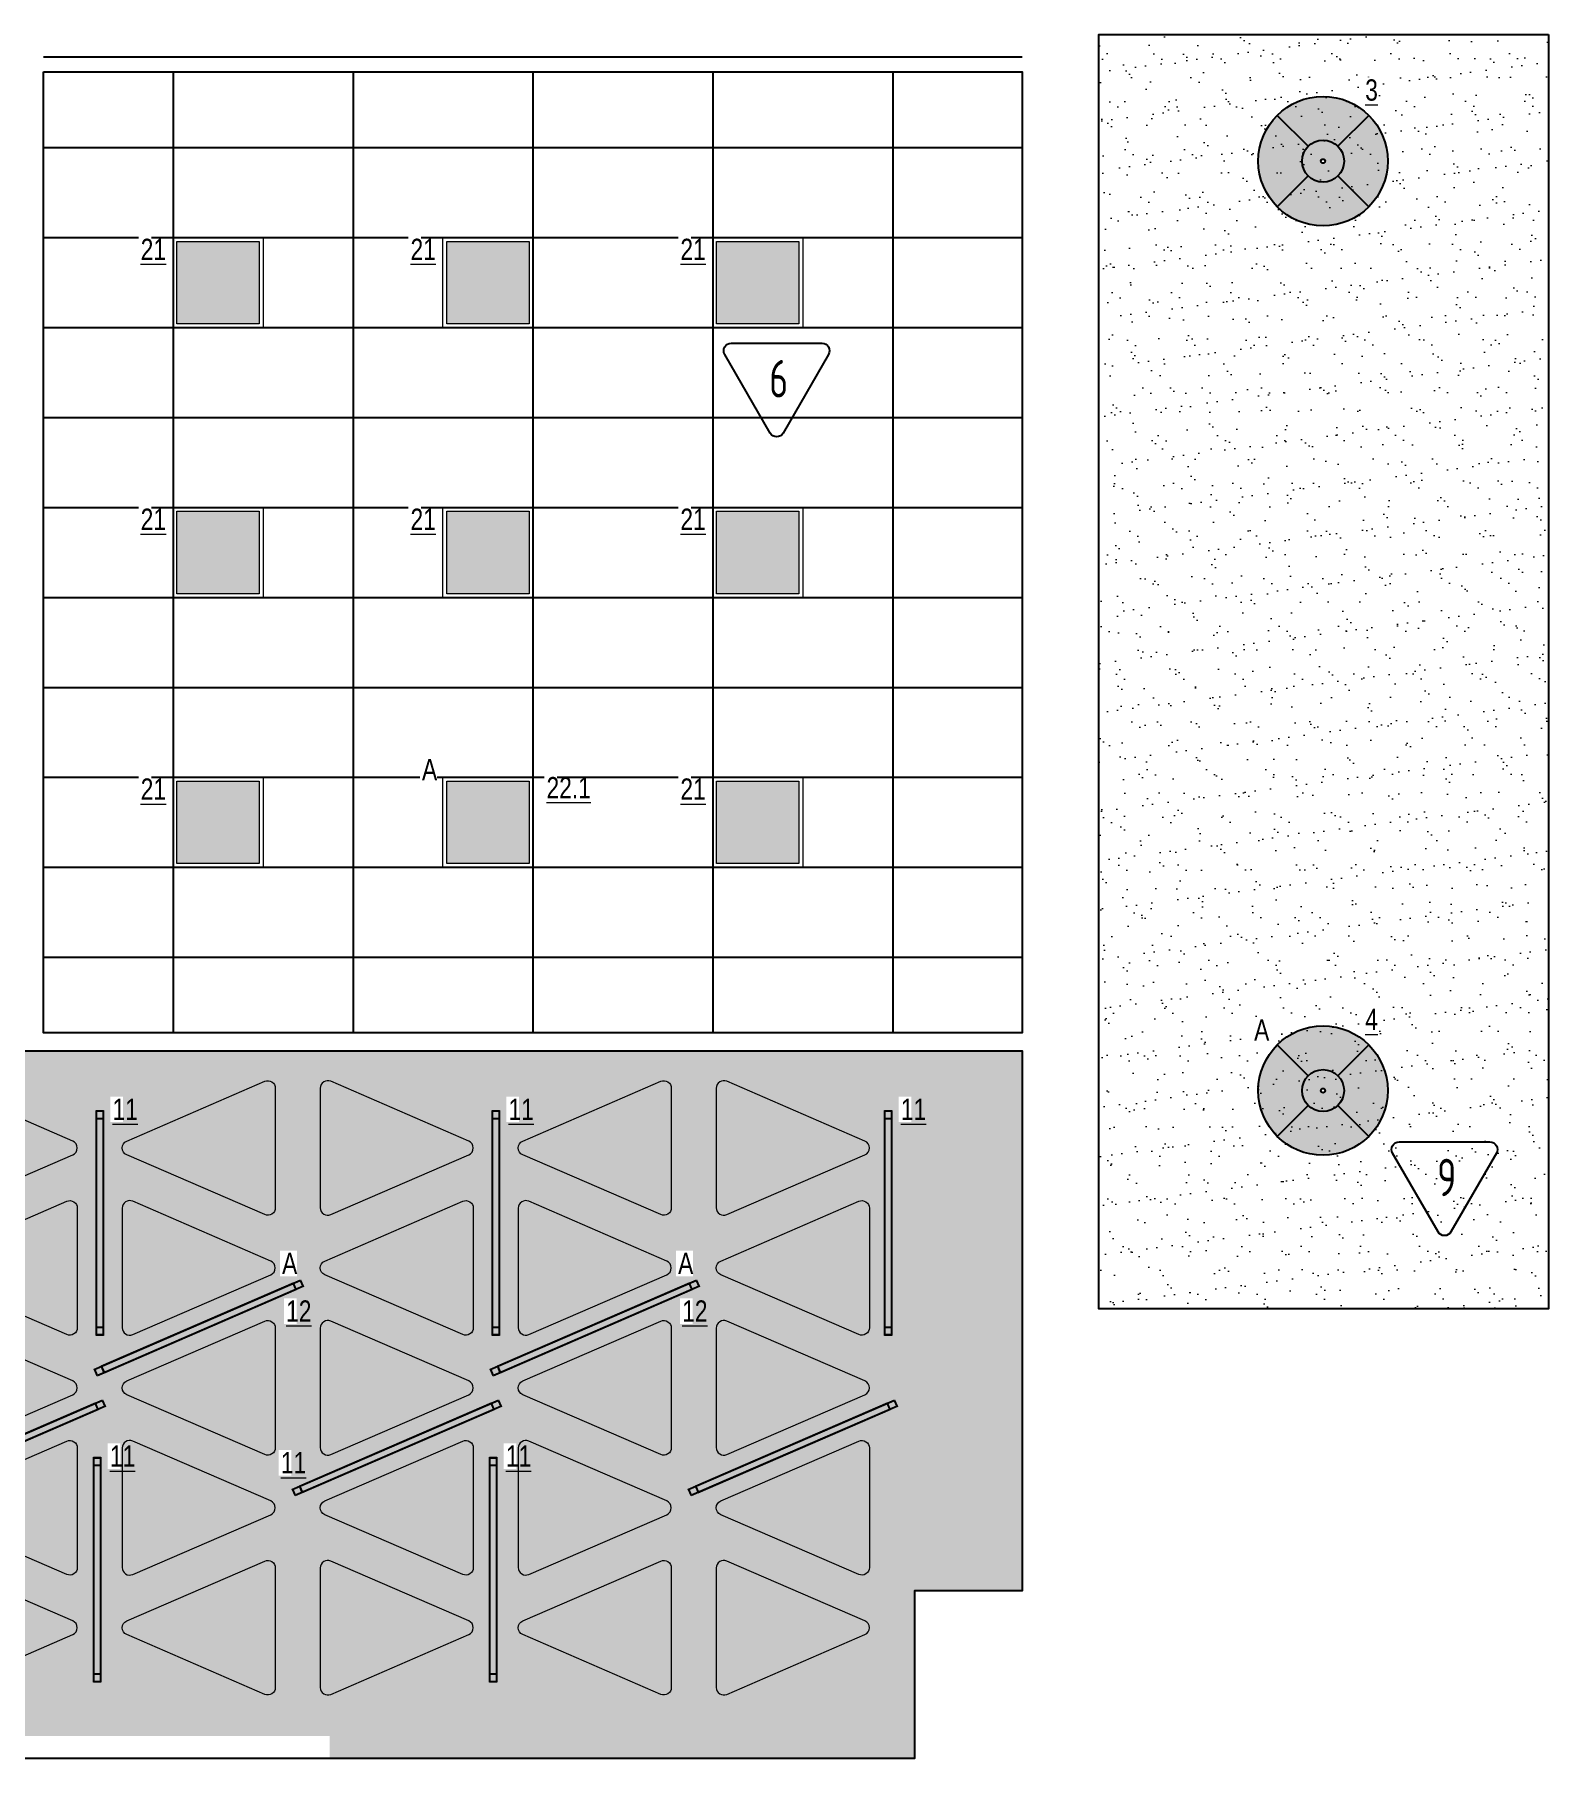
# Model space of a CAD drawing. Header units: millimetres. Extents: x -510890 to 418982, y -118257 to 141350.
# Drawn here: x 104803 to 114902, y 115851 to 127351 of the extents above; entities that cross this region are included whole.
import ezdxf

# ---------------------------------------------------------------- set-up
doc = ezdxf.new("R2010")
doc.units = ezdxf.units.MM
for name, color, linetype, lineweight in [('_ЭОМ_ОБЩ_Освещение_текст тип светильника', 172, 'Continuous', 50), ('_ЭОМ_светильник А', 1, 'Continuous', 35), ('_ЭОМ_светильник Р', 4, 'Continuous', 35), ('АР_Потолки_Штриховка', 252, 'Continuous', 0)]:
    doc.layers.add(name, color=color, linetype=linetype, lineweight=lineweight)
doc.layers.add('X-ref Light', color=250, linetype='Continuous')
doc.layers.add('X-ref Light Emergency', color=249, linetype='Continuous')
for name, color, linetype, lineweight, true_color in [('АР_Потолок_RAL 095 85 40', 7, 'Continuous', 5, 0xddc87a), ('АР_Потолок_RAL 100 70 20', 7, 'Continuous', 5, 0xb3ac85), ('АР_Потолок_Покраска', 7, 'Continuous', 5, 0x007399), ('АР_Потолок_Текстура дерево', 7, 'Continuous', 5, 0xe7bf8e)]:
    doc.layers.add(name, color=color, linetype=linetype, lineweight=lineweight, true_color=true_color)
doc.layers.get('X-ref Light').off()
doc.styles.add('ISOCPEUR', font='isocpeur.ttf', dxfattribs={"height": 799.9999999999999})
doc.styles.add('ГОСТ', font='cad.shx', dxfattribs={"width": 0.8})

# ---------------------------------------------------------------- blocks, each defined once
blk = doc.blocks.new('подвесной светильник люстра')
at = {"true_color": 0xf8f6b0, "transparency": 33554687}
h = blk.add_hatch(color=51, dxfattribs=at)
h.dxf.hatch_style = 1
edge = h.paths.add_edge_path()
edge.add_ellipse((0, 0), major_axis=(-431.6666666666836, 0), ratio=0.9999999999999278, start_angle=225.0000000000021, end_angle=314.9999999999979)
edge.add_line((-305.234427212194, 305.234427212194), (-98.99494936611666, 98.99494936611666))
edge.add_ellipse((0, 0), major_axis=(-140.0000000000049, 0), ratio=0.9999999999999304, start_angle=225.000000000002, end_angle=314.999999999998, ccw=False)
edge.add_line((98.99494936612066, 98.99494936611336), (305.2344272121939, 305.2344272121939))
edge = h.paths.add_edge_path()
edge.add_ellipse((0, 0), major_axis=(-140.0000000000049, 0), ratio=0.9999999999999304, start_angle=314.999999999998, end_angle=405.000000000002, ccw=False)
edge.add_line((-98.99494936611666, 98.99494936611666), (-305.234427212194, 305.234427212194))
edge.add_ellipse((0, 0), major_axis=(-431.6666666666836, 0), ratio=0.9999999999999278, start_angle=314.9999999999979, end_angle=405.0000000000014)
edge.add_line((-305.2344272121976, -305.2344272121903), (-98.99494936611669, -98.99494936611666))
edge = h.paths.add_edge_path()
edge.add_ellipse((0, 0), major_axis=(-140.0000000000049, 0), ratio=0.9999999999999304, start_angle=405.000000000002, end_angle=494.999999999998, ccw=False)
edge.add_line((-98.99494936611664, -98.99494936611677), (-305.2344272121976, -305.2344272121903))
edge.add_ellipse((0, 0), major_axis=(-431.6666666666836, 0), ratio=0.9999999999999278, start_angle=405.0000000000014, end_angle=494.9999999999979)
edge.add_line((305.234427212194, -305.234427212194), (98.99494936611669, -98.99494936611666))
edge = h.paths.add_edge_path()
edge.add_ellipse((0, 0), major_axis=(-431.6666666666836, 0), ratio=0.9999999999999278, start_angle=494.9999999999979, end_angle=585.0000000000022)
edge.add_line((305.234427212194, 305.2344272121939), (98.99494936612007, 98.99494936611276))
edge.add_ellipse((0, 0), major_axis=(-140.0000000000049, 0), ratio=0.9999999999999304, start_angle=494.999999999998, end_angle=585.000000000002, ccw=False)
edge.add_line((98.99494936611674, -98.99494936611666), (305.2344272121939, -305.234427212194))
edge = h.paths.add_edge_path()
edge.add_ellipse((0, 0), major_axis=(-140.0000000000049, 0), ratio=0.9999999999999304, start_angle=494.999999999998, end_angle=585.0000000000019)
edge.add_ellipse((0, 0), major_axis=(-140.0000000000049, 0), ratio=0.9999999999999304, start_angle=225.000000000002, end_angle=314.999999999998)
edge.add_ellipse((0, 0), major_axis=(-140.0000000000049, 0), ratio=0.9999999999999304, start_angle=314.999999999998, end_angle=405.000000000002)
edge.add_ellipse((0, 0), major_axis=(-140.0000000000049, 0), ratio=0.9999999999999304, start_angle=405.000000000002, end_angle=494.999999999998)
edge = h.paths.add_edge_path(flags=16)
edge.add_ellipse((0, 0), major_axis=(-14.00000000000909, 0), ratio=0.9999999999987021, start_angle=0, end_angle=360)
at = {"color": 0, "linetype": 'ByBlock', "lineweight": -2}
for points in [[(-305.2344272121991, 305.2344272121991), (-98.99494936611154, 98.99494936611154)], [(305.2344272121991, 305.2344272121991), (98.99494936611882, 98.99494936611154)], [(-98.99494936611154, -98.99494936611154), (-305.2344272121918, -305.2344272121845)], [(98.99494936611154, -98.99494936611154), (305.2344272121991, -305.2344272121991)]]:
    blk.add_lwpolyline(points, dxfattribs=at)
for major_axis, ratio, start_param, end_param in [((-431.6666666666836, 0), 0.9999999999999278, 3.926990816987278, 10.21017612416686), ((-140.0000000000049, 0), 0.9999999999999304, 3.926990816987276, 10.21017612416686), ((-140.0000000000049, 0), 0.9999999999999304, 3.926990816987276, 10.21017612416686), ((-14.00000000000909, 0), 0.9999999999987021, 3.926990816987891, 10.21017612416748)]:
    blk.add_ellipse((0, 0), major_axis=major_axis, ratio=ratio, start_param=start_param, end_param=end_param, dxfattribs=at)
blk = doc.blocks.new('RVE-SLIM-PRIME-595')
at = {"color": 0, "linetype": 'ByBlock', "lineweight": -2, "ltscale": 40}
for points in [[(300, -300), (-300, -300), (-300, 300), (300, 300)], [(275, -275), (-275, -275), (-275, 275), (275, 275)]]:
    blk.add_lwpolyline(points, close=True, dxfattribs=at)
blk = doc.blocks.new('RVE-PLS5070-1500-P')
at = {"color": 0, "linetype": 'ByBlock', "lineweight": -2, "ltscale": 40}
for points in [[(750, -25), (-750, -25), (-750, 25), (750, 25)], [(745, -20), (-745, -20), (-745, 20), (745, 20)]]:
    blk.add_lwpolyline(points, close=True, dxfattribs=at)
blk = doc.blocks.new('A$C74099537')
at = {"layer": 'АР_Потолки_Штриховка', "color": 18, "lineweight": 18, "ltscale": 100, "true_color": 0x000000}
for points in [[(0, -1450), (0, -50), (50, -50), (50, -1450)], [(5, -1445), (5, -55), (45, -55), (45, -1445)], [(2641.507750511169, -1449.999117612839), (2641.507750511169, -49.99911761283875), (2691.507750511169, -49.99911761283875), (2691.507750511169, -1449.999117612839)], [(2646.507750511169, -1444.999117612839), (2646.507750511169, -54.99911761283875), (2686.507750511169, -54.99911761283875), (2686.507750511169, -1444.999117612839)]]:
    blk.add_lwpolyline(points, close=True, dxfattribs=at)
at = {"layer": '_ЭОМ_светильник Р', "color": 18, "lineweight": 18, "ltscale": 100, "true_color": 0x000000, "rotation": 89.99999999999997}
for p in [(25, -750), (2666.507750511169, -749.9991176128387)]:
    blk.add_blockref('RVE-PLS5070-1500-P', p, dxfattribs=at)
at = {"layer": '_ЭОМ_ОБЩ_Освещение_текст тип светильника', "color": 18, "lineweight": 18, "ltscale": 40, "true_color": 0x000000, "char_height": 142.1875, "width": 55.871829552576, "attachment_point": 1, "style": 'ГОСТ', "bg_fill": 3, "box_fill_scale": 1.1, "bg_fill_color": 256, "bg_fill_transparency": 0}
for insert in [(109.8364538741298, 79.00321965664625), (2751.344204385299, 79.0041020438075)]:
    blk.add_mtext('{\\L11}', dxfattribs=dict(at, insert=insert))
blk = doc.blocks.new('A$C3d4fb99f')
at = {"layer": 'АР_Потолки_Штриховка', "color": 18, "lineweight": 18, "ltscale": 100, "true_color": 0x000000}
for points in [[(43396.23212315026, 41186.03993535288), (42796.23212315026, 41186.03993535288), (42796.23212315026, 41786.03993535288), (43396.23212315026, 41786.03993535288)], [(43371.23212315026, 41211.03993535288), (42821.23212315026, 41211.03993535288), (42821.23212315026, 41761.03993535288), (43371.23212315026, 41761.03993535288)], [(45196.23211273458, 41186.03993535288), (44596.23211273458, 41186.03993535288), (44596.23211273458, 41786.03993535288), (45196.23211273458, 41786.03993535288)], [(45171.23211273458, 41211.03993535288), (44621.23211273458, 41211.03993535288), (44621.23211273458, 41761.03993535288), (45171.23211273458, 41761.03993535288)], [(46996.23211273458, 41186.03993535288), (46396.23211273458, 41186.03993535288), (46396.23211273458, 41786.03993535288), (46996.23211273458, 41786.03993535288)], [(46971.23211273458, 41211.03993535288), (46421.23211273458, 41211.03993535288), (46421.23211273458, 41761.03993535288), (46971.23211273458, 41761.03993535288)], [(43396.23211273458, 39386.02504133173), (42796.23211273458, 39386.02504133173), (42796.23211273458, 39986.02504133173), (43396.23211273458, 39986.02504133173)], [(43371.23211273458, 39411.02504133173), (42821.23211273458, 39411.02504133173), (42821.23211273458, 39961.02504133173), (43371.23211273458, 39961.02504133173)], [(45196.2321023189, 39386.02504133173), (44596.2321023189, 39386.02504133173), (44596.2321023189, 39986.02504133173), (45196.2321023189, 39986.02504133173)], [(45171.2321023189, 39411.02504133173), (44621.2321023189, 39411.02504133173), (44621.2321023189, 39961.02504133173), (45171.2321023189, 39961.02504133173)], [(46996.2321023189, 39386.02504133173), (46396.2321023189, 39386.02504133173), (46396.2321023189, 39986.02504133173), (46996.2321023189, 39986.02504133173)], [(46971.2321023189, 39411.02504133173), (46421.2321023189, 39411.02504133173), (46421.2321023189, 39961.02504133173), (46971.2321023189, 39961.02504133173)], [(43396.23212315026, 37586.03993535288), (42796.23212315026, 37586.03993535288), (42796.23212315026, 38186.03993535288), (43396.23212315026, 38186.03993535288)], [(45196.23211273458, 37586.03993535288), (44596.23211273458, 37586.03993535288), (44596.23211273458, 38186.03993535288), (45196.23211273458, 38186.03993535288)], [(46996.23211273458, 37586.03993535288), (46396.23211273458, 37586.03993535288), (46396.23211273458, 38186.03993535288), (46996.23211273458, 38186.03993535288)], [(43371.23212315026, 37611.03993535288), (42821.23212315026, 37611.03993535288), (42821.23212315026, 38161.03993535288), (43371.23212315026, 38161.03993535288)], [(45171.23211273458, 37611.03993535288), (44621.23211273458, 37611.03993535288), (44621.23211273458, 38161.03993535288), (45171.23211273458, 38161.03993535288)], [(46971.23211273458, 37611.03993535288), (46421.23211273458, 37611.03993535288), (46421.23211273458, 38161.03993535288), (46971.23211273458, 38161.03993535288)], [(42282.15940769226, 34513.47255798873), (42282.15940769226, 35913.47255798873), (42332.15940769226, 35913.47255798873), (42332.15940769226, 34513.47255798873)], [(42287.15940769226, 34518.47255798873), (42287.15940769226, 35908.47255798873), (42327.15940769226, 35908.47255798873), (42327.15940769226, 34518.47255798873)], [(44923.79573257477, 34513.47255798873), (44923.79573257477, 35913.47255798873), (44973.79573257477, 35913.47255798873), (44973.79573257477, 34513.47255798873)], [(44928.79573257477, 34518.47255798873), (44928.79573257477, 35908.47255798873), (44968.79573257477, 35908.47255798873), (44968.79573257477, 34518.47255798873)], [(47540.94103204901, 34513.47255798873), (47540.94103204901, 35913.47255798873), (47590.94103204901, 35913.47255798873), (47590.94103204901, 34513.47255798873)], [(47545.94103204901, 34518.47255798873), (47545.94103204901, 35908.47255798873), (47585.94103204901, 35908.47255798873), (47585.94103204901, 34518.47255798873)], [(43599.92618854553, 34814.64538916644), (42315.26868923218, 34258.17875072059), (42335.14316566498, 34212.29841538963), (43619.80066593201, 34768.76505395469)], [(43597.32560356171, 34808.06990799007), (42321.8441696933, 34255.5781649023), (42337.74375160248, 34218.87389668521), (43613.22518451721, 34771.36563977298)], [(46241.56251342804, 34814.64538916644), (44956.90501411469, 34258.17875072059), (44976.77949054749, 34212.29841538963), (46261.43699081452, 34768.76505395469)], [(46238.96192844422, 34808.06990799007), (44963.48049457581, 34255.5781649023), (44979.38007648499, 34218.87389668521), (46254.86150939972, 34771.36563977298)], [(42279.17564971955, 34014.64604493674), (40994.51814945252, 33458.17940637168), (41014.39262683899, 33412.29907115993), (42299.05012710602, 33968.76570960578)], [(42276.57506378205, 34008.07056364116), (41001.09363086731, 33455.57882055339), (41016.99321277649, 33418.8745523363), (42292.47464569123, 33971.36629542407)], [(44920.81197460205, 34014.64604493674), (43636.15447433502, 33458.17940637168), (43656.0289517215, 33412.29907115993), (44940.68645198853, 33968.76570960578)], [(44918.21138866455, 34008.07056364116), (43642.72995574982, 33455.57882055339), (43658.629537659, 33418.8745523363), (44934.11097057373, 33971.36629542407)], [(47562.44829948456, 34014.64604493674), (46277.79079921753, 33458.17940637168), (46297.66527660401, 33412.29907115993), (47582.32277687103, 33968.76570960578)], [(47559.84771354706, 34008.07056364116), (46284.36628063233, 33455.57882055339), (46300.26586254151, 33418.8745523363), (47575.74729545624, 33971.36629542407)]]:
    blk.add_lwpolyline(points, close=True, dxfattribs=at)
for points in [[(41206.28334529907, 36158.20428129729, 0.5396909000634912), (41136.40886886627, 36112.32394596633), (41136.40886886627, 35314.62117001113, 0.5396909000634947), (41206.28334529907, 35268.74083479938), (42127.03388507874, 35667.59222277698, 0.6566107861974896), (42127.03388507874, 35759.35289331969), (41206.28334529907, 36158.20428129729)], [(43408.03547008545, 36158.20186063346, -0.5396909000634912), (43477.90994747193, 36112.32152542171), (43477.90994747193, 35314.61874946651, -0.5396909000634947), (43408.03547008545, 35268.73841413554), (42487.28493125946, 35667.58980211314, -0.6566107861974896), (42487.28493125946, 35759.35047265586), (43408.03547008545, 36158.20186063346)], [(43847.91967018158, 36158.20428129729, 0.5396909000634912), (43778.04519374878, 36112.32394596633), (43778.04519374878, 35314.62117001113, 0.5396909000634947), (43847.91967018158, 35268.74083479938), (44768.67020996124, 35667.59222277698, 0.6566107861974896), (44768.67020996124, 35759.35289331969), (43847.91967018158, 36158.20428129729)], [(46049.67179496796, 36158.20186063346, -0.5396909000634912), (46119.54627235443, 36112.32152542171), (46119.54627235443, 35314.61874946651, -0.5396909000634947), (46049.67179496796, 35268.73841413554), (45128.92125614197, 35667.58980211314, -0.6566107861974896), (45128.92125614197, 35759.35047265586), (46049.67179496796, 36158.20186063346)], [(46489.55599506409, 36158.20428129729, 0.5396909000634912), (46419.68151863129, 36112.32394596633), (46419.68151863129, 35314.62117001113, 0.5396909000634947), (46489.55599506409, 35268.74083479938), (47410.30653484375, 35667.59222277698, 0.6566107861974896), (47410.30653484375, 35759.35289331969), (46489.55599506409, 36158.20428129729)], [(42087.28493125946, 35358.20428129729, -0.5396909000634912), (42157.15940769226, 35312.32394596633), (42157.15940769226, 34514.62117001113, -0.5396909000634947), (42087.28493125946, 34468.74083479938), (41166.5343914798, 34867.59222277698, -0.6566107861974896), (41166.5343914798, 34959.35289331969), (42087.28493125946, 35358.20428129729)], [(42527.03388507874, 35358.20186063346, 0.5396909000634912), (42457.15940769226, 35312.32152542171), (42457.15940769226, 34514.61874946651, 0.5396909000634947), (42527.03388507874, 34468.73841413554), (43447.78442390473, 34867.58980211314, 0.6566107861974896), (43447.78442390473, 34959.35047265586), (42527.03388507874, 35358.20186063346)], [(44728.92125614197, 35358.20428129729, -0.5396909000634912), (44798.79573257477, 35312.32394596633), (44798.79573257477, 34514.62117001113, -0.5396909000634947), (44728.92125614197, 34468.74083479938), (43808.17071636231, 34867.59222277698, -0.6566107861974896), (43808.17071636231, 34959.35289331969), (44728.92125614197, 35358.20428129729)], [(45168.67020996124, 35358.20186063346, 0.5396909000634912), (45098.79573257477, 35312.32152542171), (45098.79573257477, 34514.61874946651, 0.5396909000634947), (45168.67020996124, 34468.73841413554), (46089.42074878723, 34867.58980211314, 0.6566107861974896), (46089.42074878723, 34959.35047265586), (45168.67020996124, 35358.20186063346)], [(47370.55758102448, 35358.20428129729, -0.5396909000634912), (47440.43205745728, 35312.32394596633), (47440.43205745728, 34514.62117001113, -0.5396909000634947), (47370.55758102448, 34468.74083479938), (46449.80704124481, 34867.59222277698, -0.6566107861974896), (46449.80704124481, 34959.35289331969), (47370.55758102448, 35358.20428129729)], [(41206.28334529907, 34558.20428129729, 0.5396909000634912), (41136.40886886627, 34512.32394596633), (41136.40886886627, 33714.62117001113, 0.5396909000634947), (41206.28334529907, 33668.74083479938), (42127.03388507874, 34067.59222277698, 0.6566107861974896), (42127.03388507874, 34159.35289331969), (41206.28334529907, 34558.20428129729)], [(43408.03547008545, 34558.20186063346, -0.5396909000634912), (43477.90994747193, 34512.32152542171), (43477.90994747193, 33714.61874946651, -0.5396909000634947), (43408.03547008545, 33668.73841413554), (42487.28493125946, 34067.58980211314, -0.6566107861974896), (42487.28493125946, 34159.35047265586), (43408.03547008545, 34558.20186063346)], [(43847.91967018158, 34558.20428129729, 0.5396909000634912), (43778.04519374878, 34512.32394596633), (43778.04519374878, 33714.62117001113, 0.5396909000634947), (43847.91967018158, 33668.74083479938), (44768.67020996124, 34067.59222277698, 0.6566107861974896), (44768.67020996124, 34159.35289331969), (43847.91967018158, 34558.20428129729)], [(46049.67179496796, 34558.20186063346, -0.5396909000634912), (46119.54627235443, 34512.32152542171), (46119.54627235443, 33714.61874946651, -0.5396909000634947), (46049.67179496796, 33668.73841413554), (45128.92125614197, 34067.58980211314, -0.6566107861974896), (45128.92125614197, 34159.35047265586), (46049.67179496796, 34558.20186063346)], [(46489.55599506409, 34558.20428129729, 0.5396909000634912), (46419.68151863129, 34512.32394596633), (46419.68151863129, 33714.62117001113, 0.5396909000634947), (46489.55599506409, 33668.74083479938), (47410.30653484375, 34067.59222277698, 0.6566107861974896), (47410.30653484375, 34159.35289331969), (46489.55599506409, 34558.20428129729)], [(42087.28493125946, 33758.20428129729, -0.5396909000634912), (42157.15940769226, 33712.32394596633), (42157.15940769226, 32914.62117001113, -0.5396909000634947), (42087.28493125946, 32868.74083479938), (41166.5343914798, 33267.59222277698, -0.6566107861974896), (41166.5343914798, 33359.35289331969), (42087.28493125946, 33758.20428129729)], [(42527.03388507874, 33758.20186063346, 0.5396909000634912), (42457.15940769226, 33712.32152542171), (42457.15940769226, 32914.61874946651, 0.5396909000634947), (42527.03388507874, 32868.73841413554), (43447.78442390473, 33267.58980211314, 0.6566107861974896), (43447.78442390473, 33359.35047265586), (42527.03388507874, 33758.20186063346)], [(44728.92125614197, 33758.20428129729, -0.5396909000634912), (44798.79573257477, 33712.32394596633), (44798.79573257477, 32914.62117001113, -0.5396909000634947), (44728.92125614197, 32868.74083479938), (43808.17071636231, 33267.59222277698, -0.6566107861974896), (43808.17071636231, 33359.35289331969), (44728.92125614197, 33758.20428129729)], [(45168.67020996124, 33758.20186063346, 0.5396909000634912), (45098.79573257477, 33712.32152542171), (45098.79573257477, 32914.61874946651, 0.5396909000634947), (45168.67020996124, 32868.73841413554), (46089.42074878723, 33267.58980211314, 0.6566107861974896), (46089.42074878723, 33359.35047265586), (45168.67020996124, 33758.20186063346)], [(47370.55758102448, 33758.20428129729, -0.5396909000634912), (47440.43205745728, 33712.32394596633), (47440.43205745728, 32914.62117001113, -0.5396909000634947), (47370.55758102448, 32868.74083479938), (46449.80704124481, 33267.59222277698, -0.6566107861974896), (46449.80704124481, 33359.35289331969), (47370.55758102448, 33758.20428129729)], [(41206.28334529907, 32958.20428129729, 0.5396909000634912), (41136.40886886627, 32912.32394596633), (41136.40886886627, 32114.62117001113, 0.5396909000634947), (41206.28334529907, 32068.74083479938), (42127.03388507874, 32467.59222277698, 0.6566107861974896), (42127.03388507874, 32559.35289331969), (41206.28334529907, 32958.20428129729)], [(43408.03547008545, 32958.20186063346, -0.5396909000634912), (43477.90994747193, 32912.32152542171), (43477.90994747193, 32114.61874946651, -0.5396909000634947), (43408.03547008545, 32068.73841413554), (42487.28493125946, 32467.58980211314, -0.6566107861974896), (42487.28493125946, 32559.35047265586), (43408.03547008545, 32958.20186063346)], [(43847.91967018158, 32958.20428129729, 0.5396909000634912), (43778.04519374878, 32912.32394596633), (43778.04519374878, 32114.62117001113, 0.5396909000634947), (43847.91967018158, 32068.74083479938), (44768.67020996124, 32467.59222277698, 0.6566107861974896), (44768.67020996124, 32559.35289331969), (43847.91967018158, 32958.20428129729)], [(46049.67179496796, 32958.20186063346, -0.5396909000634912), (46119.54627235443, 32912.32152542171), (46119.54627235443, 32114.61874946651, -0.5396909000634947), (46049.67179496796, 32068.73841413554), (45128.92125614197, 32467.58980211314, -0.6566107861974896), (45128.92125614197, 32559.35047265586), (46049.67179496796, 32958.20186063346)], [(46489.55599506409, 32958.20428129729, 0.5396909000634912), (46419.68151863129, 32912.32394596633), (46419.68151863129, 32114.62117001113, 0.5396909000634947), (46489.55599506409, 32068.74083479938), (47410.30653484375, 32467.59222277698, 0.6566107861974896), (47410.30653484375, 32559.35289331969), (46489.55599506409, 32958.20428129729)]]:
    blk.add_lwpolyline(points, format="xyb", dxfattribs=at)
at = {"layer": '_ЭОМ_светильник А', "color": 18, "lineweight": 18, "ltscale": 100, "true_color": 0x000000}
for name, p in [('RVE-SLIM-PRIME-595', (44896.23211273458, 37886.03993535288)), ('подвесной светильник люстра', (50466.80533435289, 36096.35366392422))]:
    blk.add_blockref(name, p, dxfattribs=at)
at = {"layer": '_ЭОМ_светильник А', "color": 18, "lineweight": 18, "ltscale": 100, "true_color": 0x000000, "rotation": 203.4213310063314}
for p in [(42967.53467792214, 34513.47190255542), (45609.17100280465, 34513.47190255542)]:
    blk.add_blockref('RVE-PLS5070-1500-P', p, dxfattribs=at)
at = {"layer": '_ЭОМ_светильник Р', "color": 18, "lineweight": 18, "ltscale": 100, "true_color": 0x000000}
for name, p in [('подвесной светильник люстра', (50466.80533435289, 42296.35366392422)), ('RVE-SLIM-PRIME-595', (43096.23212315037, 41486.025434736)), ('RVE-SLIM-PRIME-595', (44896.23211273469, 41486.025434736)), ('RVE-SLIM-PRIME-595', (46696.23211273469, 41486.025434736)), ('RVE-SLIM-PRIME-595', (43096.23211273469, 39686.01054071485)), ('RVE-SLIM-PRIME-595', (44896.23210231902, 39686.01054071485)), ('RVE-SLIM-PRIME-595', (46696.23210231902, 39686.01054071485)), ('RVE-SLIM-PRIME-595', (43096.23212315037, 37886.025434736)), ('RVE-SLIM-PRIME-595', (46696.23211273469, 37886.025434736))]:
    blk.add_blockref(name, p, dxfattribs=at)
for p, rotation in [((42307.15940769226, 35213.47255798873), 89.99999999999997), ((44948.79573257477, 35213.47255798873), 89.99999999999997), ((47565.94103204901, 35213.47255798873), 89.99999999999997), ((41646.78413851326, 33713.47255812011), 203.4213310063314), ((44288.42046339577, 33713.47255812011), 203.4213310063314), ((46930.05678827828, 33713.47255812011), 203.4213310063314)]:
    blk.add_blockref('RVE-PLS5070-1500-P', p, dxfattribs=dict(at, rotation=rotation))
at = {"layer": 'X-ref Light Emergency', "color": 18, "linetype": 'ByBlock', "lineweight": 18, "ltscale": 40, "true_color": 0x000000}
for p in [(50466.80533435289, 42296.35366392422), (50466.80533435289, 36096.35366392422)]:
    blk.add_blockref('подвесной светильник люстра', p, dxfattribs=at)
at = {"layer": '_ЭОМ_ОБЩ_Освещение_текст тип светильника', "color": 18, "lineweight": 18, "ltscale": 40, "true_color": 0x000000, "insert": (45286.94451636635, 38187.75242282859), "char_height": 142.1875, "width": 55.871829552576, "attachment_point": 1, "style": 'ГОСТ', "bg_fill": 3, "box_fill_scale": 1.1, "bg_fill_color": 256, "bg_fill_transparency": 0}
blk.add_mtext('{\\L22.1}', dxfattribs=at)
at = {"layer": '_ЭОМ_ОБЩ_Освещение_текст тип светильника', "color": 18, "lineweight": 18, "ltscale": 40, "true_color": 0x000000, "char_height": 142.1875, "width": 55.871829552576, "attachment_point": 1, "style": 'ГОСТ', "bg_fill": 3, "box_fill_scale": 1.1, "bg_fill_color": 256, "bg_fill_transparency": 0}
for s, insert in [('{\\L3}', (50748.17710772646, 42841.85392166265)), ('{\\L21}', (42579.84961104975, 41778.44676952595)), ('{\\L21}', (44379.84960063407, 41778.44676952595)), ('{\\L21}', (46179.84960063407, 41778.44676952595)), ('{\\L21}', (42579.84960063407, 39978.4318755048)), ('{\\L21}', (44379.84959021839, 39978.4318755048)), ('{\\L21}', (46179.84959021839, 39978.4318755048)), ('{\\L21}', (42579.84961104975, 38178.44676952595)), ('{\\L21}', (46179.84960063407, 38178.44676952595)), ('{\\L4}', (50748.17710772646, 36641.85392166265)), ('{\\L11}', (42391.99586156639, 36042.47577764538)), ('{\\L11}', (45033.6321864489, 36042.47577764538)), ('{\\L11}', (47650.77748592314, 36042.47577764538)), ('{\\L12}', (43549.90987666207, 34696.73778664439)), ('{\\L12}', (46191.54620154458, 34696.73778664439)), ('{\\L11}', (43514.78735880065, 33684.73046030018))]:
    blk.add_mtext(s, dxfattribs=dict(at, insert=insert))
at = {"layer": '_ЭОМ_светильник А', "color": 18, "lineweight": 18, "ltscale": 100, "true_color": 0x000000, "char_height": 142.1875, "width": 86.04374658316377, "attachment_point": 1, "style": 'ГОСТ', "bg_fill": 3, "box_fill_scale": 1.1, "bg_fill_color": 256, "bg_fill_transparency": 0}
for insert in [(44456.41479410988, 38308.76534626949, 4.999999999999952e-09), (50007.01779824006, 36571.19523065387), (43523.15578476386, 35014.60287317527), (46164.79210964637, 35014.60287317527)]:
    blk.add_mtext('А', dxfattribs=dict(at, insert=insert))
at = {"color": 18, "lineweight": 30, "true_color": 0x000000}
blk.add_blockref('A$C74099537', (42265.17287906329, 33650.37438792514), dxfattribs=at)

msp = doc.modelspace()

# ---------------------------------------------------------------- hatches: boundary and pattern name
at = {"layer": 'АР_Потолки_Штриховка', "ltscale": 100, "true_color": 0xf8f6b0}
h = msp.add_hatch(color=51, dxfattribs=at)
h.dxf.hatch_style = 1
h.paths.add_polyline_path([(105752.7188867066, 125420.707129957), (106302.7188867066, 125420.707129957), (106302.7188867066, 125970.707129957), (105752.7188867066, 125970.707129957)])
h = msp.add_hatch(color=51, dxfattribs=at)
h.dxf.hatch_style = 1
h.paths.add_polyline_path([(107552.7188762908, 125420.707129957), (108102.7188762908, 125420.707129957), (108102.7188762908, 125970.707129957), (107552.7188762908, 125970.707129957)])
h = msp.add_hatch(color=51, dxfattribs=at)
h.dxf.hatch_style = 1
h.paths.add_polyline_path([(109352.7188762908, 125420.707129957), (109902.7188762908, 125420.707129957), (109902.7188762908, 125970.707129957), (109352.7188762908, 125970.707129957)])
h = msp.add_hatch(color=51, dxfattribs=at)
h.dxf.hatch_style = 1
h.paths.add_polyline_path([(105752.7188762908, 123620.6922359358), (106302.7188762908, 123620.6922359358), (106302.7188762908, 124170.6922359358), (105752.7188762908, 124170.6922359358)])
h = msp.add_hatch(color=51, dxfattribs=at)
h.dxf.hatch_style = 1
h.paths.add_polyline_path([(107552.7188658751, 123620.6922359358), (108102.7188658751, 123620.6922359358), (108102.7188658751, 124170.6922359358), (107552.7188658751, 124170.6922359358)])
h = msp.add_hatch(color=51, dxfattribs=at)
h.dxf.hatch_style = 1
h.paths.add_polyline_path([(109352.7188658751, 123620.6922359358), (109902.7188658751, 123620.6922359358), (109902.7188658751, 124170.6922359358), (109352.7188658751, 124170.6922359358)])
h = msp.add_hatch(color=51, dxfattribs=at)
h.dxf.hatch_style = 1
h.paths.add_polyline_path([(105752.7188867066, 121820.707129957), (106302.7188867066, 121820.707129957), (106302.7188867066, 122370.707129957), (105752.7188867066, 122370.707129957)])
h = msp.add_hatch(color=51, dxfattribs=at)
h.dxf.hatch_style = 1
h.paths.add_polyline_path([(107552.7188762908, 121820.707129957), (108102.7188762908, 121820.707129957), (108102.7188762908, 122370.707129957), (107552.7188762908, 122370.707129957)])
h = msp.add_hatch(color=51, dxfattribs=at)
h.dxf.hatch_style = 1
h.paths.add_polyline_path([(109352.7188762908, 121820.707129957), (109902.7188762908, 121820.707129957), (109902.7188762908, 122370.707129957), (109352.7188762908, 122370.707129957)])
at = {"layer": 'АР_Потолок_RAL 095 85 40', "transparency": 33554687}
h = msp.add_hatch(color=256, dxfattribs=at)
h.dxf.hatch_style = 1
h.paths.add_polyline_path([(106339.5222337264, 119478.405608703, 0.5396909001161718), (106409.3967110282, 119524.2859441711), (106409.3967110282, 120321.9887198658, 0.5396909001161724), (106339.5222337811, 120367.869055298), (105418.7716948082, 119969.0176672567, 0.656610786080733), (105418.7716948082, 119877.2569967205)])
h = msp.add_hatch(color=256, dxfattribs=at)
h.dxf.hatch_style = 1
h.paths.add_polyline_path([(109020.907512351, 119077.2569967205, 0.656610786080733), (109020.907512351, 119169.0176672567), (108100.1569733781, 119567.869055298, 0.5396909001161723), (108030.282496131, 119521.9887198658), (108030.282496131, 118724.2859441711, 0.5396909001161722), (108100.1569734328, 118678.405608703)])
h = msp.add_hatch(color=256, dxfattribs=at)
h.dxf.hatch_style = 1
h.paths.add_polyline_path([(104137.7701090406, 118767.8714758211, 0.539690899994218), (104067.8956324225, 118721.9911407831), (104067.8956324225, 117924.2883644622, 0.5396908999942176), (104137.7701089859, 117878.40802946), (105058.5206486251, 118277.2594173768, 0.6566107863510611), (105058.5206486251, 118369.0200879281)])
h = msp.add_hatch(color=256, dxfattribs=at)
h.dxf.hatch_style = 1
h.paths.add_polyline_path([(106779.4064339231, 118767.8714758212, 0.539690899994218), (106709.531957305, 118721.9911407831), (106709.531957305, 117924.2883644622, 0.5396908999942176), (106779.4064338684, 117878.4080294601), (107700.1569735076, 118277.2594173768, 0.6566107863510611), (107700.1569735076, 118369.0200879281)])
h = msp.add_hatch(color=256, dxfattribs=at)
h.dxf.hatch_style = 1
h.paths.add_polyline_path([(109421.0427588056, 118767.8714758212, 0.539690899994218), (109351.1682821875, 118721.9911407831), (109351.1682821875, 117924.2883644622, 0.5396908999942176), (109421.0427587509, 117878.4080294601), (110341.7932983902, 118277.2594173768, 0.6566107863510611), (110341.7932983902, 118369.0200879281)])
h = msp.add_hatch(color=256, dxfattribs=at)
h.dxf.hatch_style = 1
h.paths.add_polyline_path([(105388.6461712485, 117124.2859441711, 0.5396909001161722), (105458.5206485503, 117078.405608703), (106379.2711874685, 117477.2569967205, 0.656610786080733), (106379.2711874685, 117569.0176672567), (105458.5206484956, 117967.869055298, 0.5396909001161723), (105388.6461712485, 117921.9887198658)])
h = msp.add_hatch(color=256, dxfattribs=at)
h.dxf.hatch_style = 1
h.paths.add_polyline_path([(108981.1585586089, 116278.405608703, 0.5396909001161718), (109051.0330359107, 116324.2859441711), (109051.0330359107, 117121.9887198658, 0.5396909001161724), (108981.1585586636, 117167.869055298), (108060.4080196907, 116769.0176672567, 0.656610786080733), (108060.4080196907, 116677.2569967205)])
at = {"layer": 'АР_Потолок_RAL 100 70 20', "transparency": 33554687}
h = msp.add_hatch(color=256, dxfattribs=at)
h.dxf.hatch_style = 1
h.paths.add_polyline_path([(104137.7701090406, 120367.8714758211, 0.539690899994218), (104067.8956324225, 120321.9911407831), (104067.8956324225, 119524.2883644622, 0.5396908999942176), (104137.7701089859, 119478.40802946), (105058.5206486251, 119877.2594173768, 0.6566107863510616), (105058.5206486251, 119969.0200879281)])
h = msp.add_hatch(color=256, dxfattribs=at)
h.dxf.hatch_style = 1
h.paths.add_polyline_path([(106779.4064339231, 120367.8714758212, 0.539690899994218), (106709.531957305, 120321.9911407831), (106709.531957305, 119524.2883644622, 0.5396908999942176), (106779.4064338684, 119478.4080294601), (107700.1569735076, 119877.2594173768, 0.6566107863510616), (107700.1569735076, 119969.0200879281)])
h = msp.add_hatch(color=256, dxfattribs=at)
h.dxf.hatch_style = 1
h.paths.add_polyline_path([(109421.0427588056, 120367.8714758212, 0.539690899994218), (109351.1682821875, 120321.9911407831), (109351.1682821875, 119524.2883644622, 0.5396908999942176), (109421.0427587509, 119478.4080294601), (110341.7932983902, 119877.2594173768, 0.6566107863510616), (110341.7932983902, 119969.0200879281)])
h = msp.add_hatch(color=256, dxfattribs=at)
h.dxf.hatch_style = 1
h.paths.add_polyline_path([(106379.2711874685, 119077.2569967205, 0.656610786080733), (106379.2711874685, 119169.0176672567), (105458.5206484956, 119567.869055298, 0.5396909001161723), (105388.6461712485, 119521.9887198658), (105388.6461712485, 118724.2859441711, 0.5396909001161722), (105458.5206485503, 118678.405608703)])
h = msp.add_hatch(color=256, dxfattribs=at)
h.dxf.hatch_style = 1
h.paths.add_polyline_path([(108981.1585586089, 117878.405608703, 0.5396909001161718), (109051.0330359107, 117924.2859441711), (109051.0330359107, 118721.9887198658, 0.5396909001161719), (108981.1585586636, 118767.869055298), (108060.4080196907, 118369.0176672567, 0.6566107860807326), (108060.4080196907, 118277.2569967205)])
h = msp.add_hatch(color=256, dxfattribs=at)
h.dxf.hatch_style = 1
h.paths.add_polyline_path([(104098.0211550459, 117569.0200879281, 0.6566107863510611), (104098.0211550459, 117477.2594173768), (105018.7716946851, 117078.40802946, 0.5396908999942179), (105088.6461712485, 117124.2883644622), (105088.6461712485, 117921.9911407831, 0.5396908999942179), (105018.7716946304, 117967.8714758211)])
h = msp.add_hatch(color=256, dxfattribs=at)
h.dxf.hatch_style = 1
h.paths.add_polyline_path([(106739.6574799284, 117569.0200879281, 0.6566107863510611), (106739.6574799284, 117477.2594173768), (107660.4080195676, 117078.4080294601, 0.5396908999942179), (107730.282496131, 117124.2883644622), (107730.282496131, 117921.9911407831, 0.5396908999942179), (107660.4080195129, 117967.8714758212)])
h = msp.add_hatch(color=256, dxfattribs=at)
h.dxf.hatch_style = 1
h.paths.add_polyline_path([(109381.2938048109, 117569.0200879281, 0.6566107863510611), (109381.2938048109, 117477.2594173768), (110302.0443444501, 117078.4080294601, 0.5396908999942179), (110371.9188210135, 117124.2883644622), (110371.9188210135, 117921.9911407831, 0.5396908999942179), (110302.0443443955, 117967.8714758212)])
h = msp.add_hatch(color=256, dxfattribs=at)
h.dxf.hatch_style = 1
h.paths.add_polyline_path([(106339.5222337264, 116278.405608703, 0.5396909001161718), (106409.3967110282, 116324.2859441711), (106409.3967110282, 117121.9887198658, 0.5396909001161724), (106339.5222337811, 117167.869055298), (105418.7716948082, 116769.0176672567, 0.656610786080733), (105418.7716948082, 116677.2569967205)])
at = {"layer": 'АР_Потолок_Покраска'}
h = msp.add_hatch(dxfattribs=at)
h.set_pattern_fill('CROSS', color=256, scale=25)
h.set_pattern_definition([(0, (144810.4941435854, -2950.009553381504), (158.75, 158.75), [79.375, -238.125]), (90, (144850.1816435854, -2989.697053381504), (-158.75, 158.75), [79.375, -238.125])])
h.paths.add_polyline_path([(87442.39698199434, 118400.6824583522), (87442.39698199436, 118800.6824583522), (87842.39698199432, 118800.6824583522), (87842.3969819943, 118400.6824583522)], flags=16)
h.paths.add_polyline_path([(81997.3969819949, 126082.192578626), (84197.39691995236, 126082.1925694257), (84197.39691995207, 127350.6824583516), (86972.39698199433, 127350.6824583505), (86972.39698199434, 120570.7131667049), (104743.040894672, 120570.7060875126), (104743.040894672, 120570.7590190847), (111392.396965229, 120570.6824583525), (111392.3969819942, 116969.2518726672), (110672.9123676476, 116969.2518726672), (110672.912366747, 115850.6824583525), (106772.3969819942, 115850.6824583481), (106772.3969819942, 116000.0548062287), (104522.3969819943, 116000.0548062286), (104522.3969811005, 115850.682495156), (100772.3969819942, 115850.6824583481), (100772.3969819942, 116000.0548421316), (98522.39698199429, 116000.0548421315), (98522.39698199429, 115850.6824583483), (94772.39698199416, 115850.6824583481), (94772.39698199416, 116000.0548780345), (92522.39698199429, 116000.0548780344), (92522.39698199429, 115850.6825669617), (88772.39698199418, 115850.6824583481), (88772.39698199418, 116000.0547827348), (86522.39698199432, 116000.0547827347), (86522.39698199432, 115850.6826028646), (82772.39698199417, 115850.6824583481), (82772.39698199417, 116001.4412533974), (81997.39698199429, 116001.4412533974)])
h = msp.add_hatch(dxfattribs=at)
h.set_pattern_fill('AR-SAND', color=256, scale=5)
h.set_pattern_definition([(37.50000000000001, (-93624.3795807499, 92479.56216568893), (-8.000156479920228, 244.7066186646712), [0, -193.04, 0, -215.9, 0, -206.375]), (7.499999999999999, (-93624.3795807499, 92479.56216568893), (224.7616415690013, 358.4125502841771), [0, -104.14, 0, -173.99, 0, -66.67500000000001]), (327.5, (-93780.58958074986, 92479.56216568893), (395.496185120729, 0.718592339272881), [0, -63.5, 0, -228.6, 0, -298.45]), (317.5, (-93780.58958074986, 92479.56216568893), (381.7782262361486, 111.4646616286082), [0, -31.75, 0, -149.86, 0, -171.45])])
h.paths.add_polyline_path([(114902.396919952, 127350.6824583525), (114902.3969199519, 118850.6824583525), (111902.396919952, 118850.6824583525), (111902.3969199519, 127350.6824583525)])
at = {"layer": 'АР_Потолок_Текстура дерево', "transparency": 33554687}
h = msp.add_hatch(color=256, dxfattribs=at)
h.dxf.hatch_style = 1
h.paths.add_polyline_path([(108981.1585586089, 119478.405608703, 0.5396909001161718), (109051.0330359107, 119524.2859441711), (109051.0330359107, 120321.9887198658, 0.5396909001161724), (108981.1585586636, 120367.869055298), (108060.4080196907, 119969.0176672567, 0.656610786080733), (108060.4080196907, 119877.2569967205)])
h = msp.add_hatch(color=256, dxfattribs=at)
h.dxf.hatch_style = 1
h.paths.add_polyline_path([(105088.6461712485, 119521.9911407831, 0.5396908999942179), (105018.7716946304, 119567.8714758211), (104098.0211550459, 119169.0200879281, 0.6566107863510611), (104098.0211550459, 119077.2594173768), (105018.7716946851, 118678.40802946, 0.5396908999942179), (105088.6461712485, 118724.2883644622)])
h = msp.add_hatch(color=256, dxfattribs=at)
h.dxf.hatch_style = 1
h.paths.add_polyline_path([(107730.282496131, 119521.9911407831, 0.5396908999942179), (107660.4080195129, 119567.8714758212), (106739.6574799284, 119169.0200879281, 0.6566107863510611), (106739.6574799284, 119077.2594173768), (107660.4080195676, 118678.4080294601, 0.5396908999942179), (107730.282496131, 118724.2883644622)])
h = msp.add_hatch(color=256, dxfattribs=at)
h.dxf.hatch_style = 1
h.paths.add_polyline_path([(110371.9188210135, 119521.9911407831, 0.5396908999942179), (110302.0443443955, 119567.8714758212), (109381.2938048109, 119169.0200879281, 0.6566107863510611), (109381.2938048109, 119077.2594173768), (110302.0443444501, 118678.4080294601, 0.5396908999942179), (110371.9188210135, 118724.2883644622)])
h = msp.add_hatch(color=256, dxfattribs=at)
h.dxf.hatch_style = 1
h.paths.add_polyline_path([(106339.5222337264, 117878.405608703, 0.5396909001161718), (106409.3967110282, 117924.2859441711), (106409.3967110282, 118721.9887198658, 0.5396909001161719), (106339.5222337811, 118767.869055298), (105418.7716948082, 118369.0176672567, 0.6566107860807326), (105418.7716948082, 118277.2569967205)])
h = msp.add_hatch(color=256, dxfattribs=at)
h.dxf.hatch_style = 1
h.paths.add_polyline_path([(108030.282496131, 117124.2859441711, 0.5396909001161722), (108100.1569734328, 117078.405608703), (109020.907512351, 117477.2569967205, 0.656610786080733), (109020.907512351, 117569.0176672567), (108100.1569733781, 117967.869055298, 0.5396909001161723), (108030.282496131, 117921.9887198658)])
h = msp.add_hatch(color=256, dxfattribs=at)
h.dxf.hatch_style = 1
h.paths.add_polyline_path([(105058.5206486251, 116677.2594173768, 0.6566107863510611), (105058.5206486251, 116769.0200879281), (104137.7701090406, 117167.8714758211, 0.539690899994218), (104067.8956324225, 117121.9911407831), (104067.8956324225, 116324.2883644622, 0.5396908999942176), (104137.7701089859, 116278.40802946)])
h = msp.add_hatch(color=256, dxfattribs=at)
h.dxf.hatch_style = 1
h.paths.add_polyline_path([(107700.1569735076, 116677.2594173768, 0.6566107863510611), (107700.1569735076, 116769.0200879281), (106779.4064339231, 117167.8714758212, 0.539690899994218), (106709.531957305, 117121.9911407831), (106709.531957305, 116324.2883644622, 0.5396908999942176), (106779.4064338684, 116278.4080294601)])
h = msp.add_hatch(color=256, dxfattribs=at)
h.dxf.hatch_style = 1
h.paths.add_polyline_path([(110341.7932983902, 116677.2594173768, 0.6566107863510611), (110341.7932983902, 116769.0200879281), (109421.0427588056, 117167.8714758212, 0.539690899994218), (109351.1682821875, 117121.9911407831), (109351.1682821875, 116324.2883644622, 0.5396908999942176), (109421.0427587509, 116278.4080294601)])

# ---------------------------------------------------------------- linework, layer by layer
for points in [[(81997.39691995262, 127350.6824583525), (86972.39691995205, 127350.6824583505), (86972.39691995207, 120570.7131667049), (104743.0408326297, 120570.7060875126), (104743.0408326297, 120570.7590190848), (111392.3969031867, 120570.6824583525), (111392.3969199519, 116969.2518726672), (110672.9123056053, 116969.2518726672), (110672.9123056053, 115850.6824583525), (81997.39691995199, 115850.6826299414)], [(114902.396919952, 127350.6824583525), (114902.3969199519, 118850.6824583525), (111902.396919952, 118850.6824583525), (111902.3969199519, 127350.6824583525)], [(104863.0408326297, 127100.6824583523), (111392.3969199519, 127100.6824583523), (111392.3969199519, 120690.7020135193), (104863.0408326297, 120690.7020135193)]]:
    msp.add_lwpolyline(points, close=True)
for points in [[(104863.0408326297, 127200.6824583525), (111392.3969199519, 127200.6824583525)], [(105727.7188762908, 127100.6824583523), (105727.7188762908, 120690.7020135193)], [(106927.7188762908, 127100.6824583523), (106927.7188762908, 120690.7020135193)], [(108127.7188762908, 127100.6824583523), (108127.7188762908, 120690.7020135193)], [(109327.7188762908, 127100.6824583523), (109327.7188762908, 120690.7020135193)], [(110527.7188762908, 127100.6824583523), (110527.7188762908, 120690.7020135193)], [(104863.0408326297, 126595.707129957), (111392.3969199519, 126595.707129957)], [(104863.0408326297, 125995.707129957), (111392.3969199519, 125995.707129957)], [(104863.0408326297, 125395.707129957), (111392.3969199519, 125395.707129957)], [(104863.0408326297, 124795.707129957), (111392.3969199519, 124795.707129957)], [(104863.0408326297, 124195.707129957), (111392.3969199519, 124195.707129957)], [(104863.0408326297, 123595.707129957), (111392.3969199519, 123595.707129957)], [(104863.0408326297, 122995.707129957), (111392.3969199519, 122995.707129957)], [(104863.0408326297, 122395.707129957), (111392.3969199519, 122395.707129957)], [(104863.0408326297, 121795.707129957), (111392.3969199519, 121795.707129957)], [(104863.0408326297, 121195.707129957), (111392.3969199519, 121195.707129957)]]:
    msp.add_lwpolyline(points)
for points in [[(109450.3944623533, 125291.4885044944), (110056.6124030826, 125291.4885044942, -0.5773494962845065), (110099.9136521995, 125216.4887417985), (109796.804767683, 124691.4887535904, -0.5773541042744643), (109710.2019396715, 124691.4887535904), (109407.0932777078, 125216.488356327, -0.5773491286020777), (109450.3944623533, 125291.4885044944, -1.710881644036777e-06)], [(113905.4289768887, 119963.4698414643), (114511.646917618, 119963.469841464, -0.5773494962845065), (114554.9481667349, 119888.4700787684), (114251.8392822184, 119363.4700905602, -0.5773541042744643), (114165.2364542069, 119363.4700905602), (113862.1277922431, 119888.4696932969, -0.5773491286020777), (113905.4289768887, 119963.4698414643, -1.710881644036777e-06)]]:
    msp.add_lwpolyline(points, format="xyb")
at = {"layer": 'АР_Потолки_Штриховка', "color": 18, "ltscale": 100, "true_color": 0x000000}
for points in [[(106327.7188867066, 125395.707129957), (105727.7188867066, 125395.707129957), (105727.7188867066, 125995.707129957), (106327.7188867066, 125995.707129957)], [(106302.7188867066, 125420.707129957), (105752.7188867066, 125420.707129957), (105752.7188867066, 125970.707129957), (106302.7188867066, 125970.707129957)], [(108127.7188762908, 125395.707129957), (107527.7188762908, 125395.707129957), (107527.7188762908, 125995.707129957), (108127.7188762908, 125995.707129957)], [(108102.7188762908, 125420.707129957), (107552.7188762908, 125420.707129957), (107552.7188762908, 125970.707129957), (108102.7188762908, 125970.707129957)], [(109927.7188762908, 125395.707129957), (109327.7188762908, 125395.707129957), (109327.7188762908, 125995.707129957), (109927.7188762908, 125995.707129957)], [(109902.7188762908, 125420.707129957), (109352.7188762908, 125420.707129957), (109352.7188762908, 125970.707129957), (109902.7188762908, 125970.707129957)], [(106327.7188762908, 123595.6922359358), (105727.7188762908, 123595.6922359358), (105727.7188762908, 124195.6922359358), (106327.7188762908, 124195.6922359358)], [(106302.7188762908, 123620.6922359358), (105752.7188762908, 123620.6922359358), (105752.7188762908, 124170.6922359358), (106302.7188762908, 124170.6922359358)], [(108127.7188658751, 123595.6922359358), (107527.7188658751, 123595.6922359358), (107527.7188658751, 124195.6922359358), (108127.7188658751, 124195.6922359358)], [(108102.7188658751, 123620.6922359358), (107552.7188658751, 123620.6922359358), (107552.7188658751, 124170.6922359358), (108102.7188658751, 124170.6922359358)], [(109927.7188658751, 123595.6922359358), (109327.7188658751, 123595.6922359358), (109327.7188658751, 124195.6922359358), (109927.7188658751, 124195.6922359358)], [(109902.7188658751, 123620.6922359358), (109352.7188658751, 123620.6922359358), (109352.7188658751, 124170.6922359358), (109902.7188658751, 124170.6922359358)], [(106327.7188867066, 121795.707129957), (105727.7188867066, 121795.707129957), (105727.7188867066, 122395.707129957), (106327.7188867066, 122395.707129957)], [(106302.7188867066, 121820.707129957), (105752.7188867066, 121820.707129957), (105752.7188867066, 122370.707129957), (106302.7188867066, 122370.707129957)], [(108127.7188762908, 121795.707129957), (107527.7188762908, 121795.707129957), (107527.7188762908, 122395.707129957), (108127.7188762908, 122395.707129957)], [(108102.7188762908, 121820.707129957), (107552.7188762908, 121820.707129957), (107552.7188762908, 122370.707129957), (108102.7188762908, 122370.707129957)], [(109927.7188762908, 121795.707129957), (109327.7188762908, 121795.707129957), (109327.7188762908, 122395.707129957), (109927.7188762908, 122395.707129957)], [(109902.7188762908, 121820.707129957), (109352.7188762908, 121820.707129957), (109352.7188762908, 122370.707129957), (109902.7188762908, 122370.707129957)]]:
    msp.add_lwpolyline(points, close=True, dxfattribs=at)

# ---------------------------------------------------------------- block references
at = {"layer": 'X-ref Light Emergency', "linetype": 'ByBlock', "ltscale": 40}
for p in [(113398.2920979092, 126506.0208585283), (113398.2920979092, 120306.0208585283)]:
    msp.add_blockref('подвесной светильник люстра', p, dxfattribs=at)

# ---------------------------------------------------------------- texts
at = {"char_height": 250, "width": 294.3337657886732, "attachment_point": 1, "style": 'ISOCPEUR'}
for s, insert in [('{\\W0.7;6}', (109704.0867004809, 125179.4064689752)), ('{\\W0.7;9}', (114159.1212150163, 119851.3878059451))]:
    msp.add_mtext(s, dxfattribs=dict(at, insert=insert))

# ---------------------------------------------------------------- next in the draw order: block references
at = {"layer": 'X-ref Light', "color": 18, "lineweight": 30, "true_color": 0x000000}
msp.add_blockref('A$C3d4fb99f', (62931.48676355626, 84209.66719460412), dxfattribs=at)

doc.saveas('drawing.dxf')
